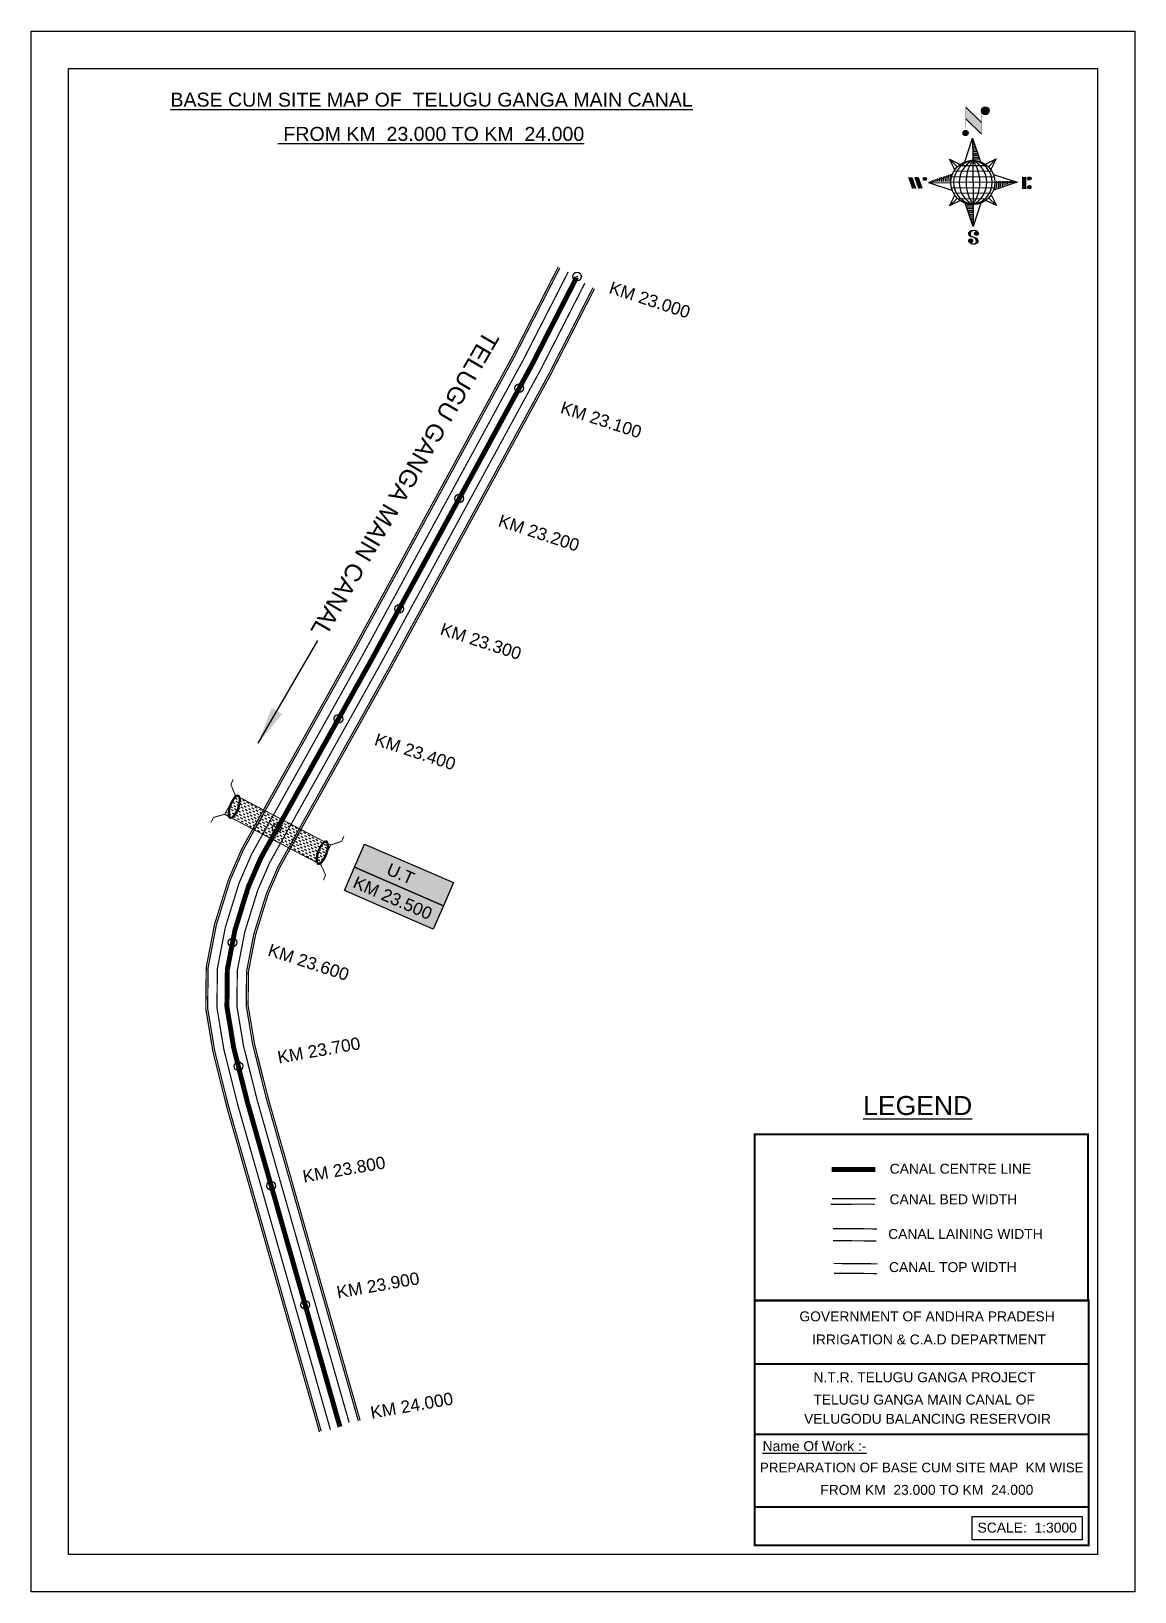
# Model space of a CAD drawing. Header units: inches. Extents: x 250583 to 251474, y 1730280 to 1731540.
import ezdxf

# ---------------------------------------------------------------- set-up
doc = ezdxf.new("R2010")
doc.units = ezdxf.units.IN
doc.header["$MEASUREMENT"] = 0
doc.header["$PDMODE"] = 32
doc.header["$PDSIZE"] = 7
doc.linetypes.add('ACAD_ISO02W100', pattern=[15, 12, -3])
for name, color, linetype in [('AQUADUCT', 1, 'Continuous'), ('bed with', 5, 'Continuous'), ('bord', 1, 'Continuous'), ('canal', 1, 'Continuous'), ('chainage', 7, 'Continuous'), ('FRAME 025', 7, 'Continuous'), ('laying', 4, 'Continuous'), ('lining', 4, 'Continuous'), ('STREAM', 4, 'Continuous'), ('Stu coo', 3, 'Continuous'), ('TEXT', 7, 'Continuous'), ('top of bund', 1, 'Continuous'), ('UT', 173, 'ACAD_ISO02W100'), ('V', 6, 'Continuous'), ('ZSTU', 7, 'Continuous')]:
    doc.layers.add(name, color=color, linetype=linetype)
doc.styles.get("Standard").update_dxf_attribs({"font": 'arial.ttf'})
doc.dimstyles.get("Standard").update_dxf_attribs({"dimtxt": 0.18, "dimasz": 0.18, "dimexe": 0.18, "dimexo": 0.0625, "dimgap": 0.09, "dimtad": 0, "dimtih": 1, "dimtoh": 1, "dimdec": 4, "dimzin": 0, "dimdsep": 46, "dimtxsty": 'Standard', "dimcen": 0.09, "dimadec": 0, "dimazin": 0, "dimtfac": 1, "dimtdec": 4, "dimtofl": 0, "dimtmove": 0, "dimatfit": 3, "dimfxl": 1, "dimtolj": 1, "dimtzin": 0, "dimarcsym": 0})
pattern_1 = [(267.2971131487395, (-8720374.9383359, 50637915.13839893), (10.53672553373347, -0.4974314379093613), [])]
pattern_2 = [(357.2971131487395, (-8720374.9383359, 50637915.13839893), (0.4974314379093601, 10.53672553373348), [])]

# ---------------------------------------------------------------- blocks, each defined once
blk = doc.blocks.new('GGF')
at = {"layer": 'STREAM'}
h = blk.add_hatch(dxfattribs=at)
h.set_pattern_fill('DASH', color=256, scale=10, angle=-6.082734917303942, style=0)
h.set_pattern_definition([(353.9172650826961, (-115347.3726237068, 1016.387648081312), (1.375417949938526, 1.110506849590268), [1.25, -1.25])])
h.paths.add_polyline_path([(406186.8358267642, 1485623.894007653), (406186.3350356966, 1485618.16585714), (406185.8342446289, 1485612.437706626), (406242.6024607782, 1485608.895201602), (406242.8636284556, 1485614.639267362), (406243.1247961327, 1485620.383333121)])
at = {"layer": 'laying', "linetype": 'ByBlock', "extrusion": (0, 0, -1)}
for centre in [(406188.8340515448, 1485618.100544371), (406240.8092758137, 1485614.964376942)]:
    blk.add_ellipse(centre, major_axis=(0.4022038884711088, -6.365555352701567), ratio=0.3887167828476952, dxfattribs=at)
at = {"layer": 'laying', "linetype": 'ByBlock'}
for points in [[(406189.2044231551, 1485612.238788546), (406189.1301593552, 1485612.234096231), (406189.0528622998, 1485612.245618227), (406188.8631006061, 1485612.324588027), (406188.7519765225, 1485612.394145026), (406188.5122836892, 1485612.610022701), (406188.3845252309, 1485612.755754402), (406187.9901122551, 1485613.318903608), (406187.7273521348, 1485613.85898441), (406187.2895556467, 1485615.151754198), (406187.1131680161, 1485615.903753204), (406186.8806331598, 1485617.489787864), (406186.8243655579, 1485618.323341603), (406186.8412834518, 1485619.932858505), (406186.9146281564, 1485620.708349793), (406187.1740924141, 1485622.067517512), (406187.3614922329, 1485622.65073727), (406187.7140922088, 1485623.356040432), (406187.8630650354, 1485623.567618286), (406188.1141012118, 1485623.821781273), (406188.2175726035, 1485623.889167762), (406188.3951326545, 1485623.961233407), (406188.4694103668, 1485623.970225642), (406188.6399464445, 1485623.94807565), (406188.7398646418, 1485623.913414563), (406188.9754422541, 1485623.761023998), (406189.1085637353, 1485623.642922326), (406189.3815283708, 1485623.318037364), (406189.5211763898, 1485623.111945711), (406189.9516964495, 1485622.33059618), (406190.2214699374, 1485621.608086816), (406190.6248590543, 1485619.961048005), (406190.7595287117, 1485619.037350996), (406190.8632364098, 1485617.186895084), (406190.8321935693, 1485616.26108243), (406190.6143732872, 1485614.607066808), (406190.4262052957, 1485613.879561222), (406190.055177624, 1485613.01905299), (406189.9016287614, 1485612.765040143), (406189.6325239488, 1485612.445281366), (406189.5169377527, 1485612.35368761), (406189.3392356181, 1485612.260876767), (406189.2716159608, 1485612.243034084), (406189.2044231551, 1485612.238788546)], [(406241.179647424, 1485609.102621116), (406241.1053836241, 1485609.097928802), (406241.0280865688, 1485609.109450798), (406240.838324875, 1485609.188420597), (406240.7272007914, 1485609.257977597), (406240.4875079581, 1485609.473855271), (406240.3597494998, 1485609.619586973), (406239.965336524, 1485610.182736179), (406239.7025764037, 1485610.722816981), (406239.2647799156, 1485612.015586769), (406239.088392285, 1485612.767585774), (406238.8558574287, 1485614.353620435), (406238.7995898268, 1485615.187174174), (406238.8165077207, 1485616.796691076), (406238.8898524253, 1485617.572182364), (406239.149316683, 1485618.931350083), (406239.3367165019, 1485619.514569841), (406239.6893164777, 1485620.219873002), (406239.8382893043, 1485620.431450857), (406240.0893254807, 1485620.685613844), (406240.1927968724, 1485620.753000333), (406240.3703569234, 1485620.825065977), (406240.4446346357, 1485620.834058213), (406240.6151707135, 1485620.811908221), (406240.7150889107, 1485620.777247134), (406240.950666523, 1485620.624856569), (406241.0837880042, 1485620.506754897), (406241.3567526398, 1485620.181869935), (406241.4964006587, 1485619.975778282), (406241.9269207185, 1485619.194428751), (406242.1966942063, 1485618.471919387), (406242.6000833233, 1485616.824880576), (406242.7347529806, 1485615.901183567), (406242.8384606787, 1485614.050727655), (406242.8074178382, 1485613.124915001), (406242.5895975561, 1485611.470899379), (406242.4014295646, 1485610.743393793), (406242.0304018929, 1485609.882885561), (406241.8768530303, 1485609.628872714), (406241.6077482177, 1485609.309113937), (406241.4921620216, 1485609.21752018), (406241.314459887, 1485609.124709338), (406241.2468402297, 1485609.106866655), (406241.179647424, 1485609.102621116)]]:
    blk.add_open_spline(points, degree=3, knots=[0, 0, 0, 0, 0.1890722348827286, 0.1890722348827286, 0.3781444697654573, 0.3781444697654573, 0.567216704648186, 0.567216704648186, 0.9642381621637766, 0.9642381621637766, 1.361259619679367, 1.361259619679367, 1.758281077194958, 1.758281077194958, 2.155302534710549, 2.155302534710549, 2.552323992226139, 2.552323992226139, 2.807761081817867, 2.807761081817867, 3.012439963152372, 3.012439963152372, 3.217118844486876, 3.217118844486876, 3.421797725821381, 3.421797725821381, 3.626476607155885, 3.626476607155885, 3.831155488490389, 3.831155488490389, 4.280922883927905, 4.280922883927905, 4.730690279365422, 4.730690279365422, 5.180457674802938, 5.180457674802938, 5.630225070240454, 5.630225070240454, 5.896844194109022, 5.896844194109022, 6.112115499412711, 6.112115499412711, 6.283185307179586, 6.283185307179586, 6.283185307179586, 6.283185307179586], dxfattribs=at)
at = {"layer": 'UT', "ltscale": 0.2, "const_width": 0.4999999999999999}
for points in [[(406181.0067191261, 1485605.627956516), (406181.2043290924, 1485608.621441158), (406185.8342446289, 1485612.437706626), (406186.3350356966, 1485618.16585714), (406186.8358267643, 1485623.894007653), (406182.485284513, 1485628.02592998), (406182.4731358847, 1485631.025905382)], [(406186.8358267643, 1485623.894007653), (406243.1247961327, 1485620.383333121)], [(406247.6637609265, 1485627.388723734), (406247.5913202798, 1485624.389598469), (406243.1247961327, 1485620.383333121), (406242.8636284556, 1485614.639267362), (406242.6024607783, 1485608.895201602), (406247.1217425518, 1485604.948545771), (406247.2591485833, 1485601.95169416)], [(406185.8342446289, 1485612.437706626), (406242.6024607783, 1485608.895201602)]]:
    blk.add_lwpolyline(points, dxfattribs=at)
blk = doc.blocks.new('*X3')
at = {"color": 0, "linetype": 'Continuous'}
for p, q in [((6321.563175437702, 239.2074203663178), (6322.581924588794, 240.2261695174094)), ((6321.571094283617, 239.3921159075293), (6322.524536642279, 240.3455582661906)), ((6321.579013129532, 239.5768114487408), (6322.467148695763, 240.4649470149719)), ((6321.586931975447, 239.7615069899523), (6322.409760749248, 240.5843357637531)), ((6321.594850821361, 239.9462025311638), (6322.352372802732, 240.7037245125344)), ((6321.602769667276, 240.1308980723753), (6322.294984856217, 240.8231132613157)), ((6321.610688513191, 240.3155936135868), (6322.322610836808, 241.0275159372032)), ((6321.618607359106, 240.5002891547983), (6322.339575221931, 241.2212570176224)), ((6321.670405508729, 239.1378737420482), (6322.639312535309, 240.1067807686281)), ((6321.756101028845, 239.046792566867), (6322.694551492757, 239.9852430307802)), ((6321.767025283511, 240.8254837745006), (6322.356539607053, 241.4149980980416)), ((6321.841796548961, 238.9557113916858), (6322.784401525116, 239.8983163678416)), ((6321.927492069076, 238.8646302165046), (6322.874251557474, 239.8113897049031)), ((6322.013187589191, 238.7735490413234), (6322.964101589832, 239.7244630419646)), ((6322.075863133939, 241.3110983202248), (6322.373503992176, 241.6087391784607)), ((6322.098883109306, 238.6824678661422), (6323.053951622191, 239.637536379026)), ((6322.184578629423, 238.591386690961), (6323.143801654548, 239.5506097160875)), ((6322.270274149538, 238.5003055157798), (6323.233651686906, 239.463683053149)), ((6322.405772691616, 238.4590273625623), (6323.316199320379, 239.3694539913255)), ((6322.536564177177, 238.4130421528257), (6323.436926723143, 239.3134046987925)), ((6322.667355662737, 238.3670569430892), (6323.557654125907, 239.2573554062594)), ((6322.798147148297, 238.3210717333527), (6323.67838152867, 239.2013061137264)), ((6322.928938633857, 238.2750865236161), (6323.799108931434, 239.1452568211934)), ((6323.059730119417, 238.2291013138795), (6323.919836334197, 239.0892075286604)), ((6323.190521604977, 238.183116104143), (6324.040563736961, 239.0331582361274)), ((6323.334898284248, 238.1507160881169), (6324.161291139725, 238.9771089435944)), ((6323.500484499982, 238.1395256085544), (6324.282018542488, 238.9210596510615)), ((6323.666070715716, 238.1283351289918), (6324.389078986148, 238.8513433994243)), ((6323.83165693145, 238.1171446494292), (6324.558435473549, 238.8439231915289)), ((6324.097210919775, 238.2059219424567), (6324.727791960951, 238.8365029836336)), ((6324.341779298861, 238.2737136262468), (6324.897148448353, 238.8290827757383)), ((6324.586347677948, 238.341505310037), (6325.066504935754, 238.821662567843)), ((6324.830916057034, 238.4092969938271), (6325.235861423155, 238.8142423599477)), ((6325.075484436121, 238.4770886776172), (6325.405217910557, 238.8068221520524)), ((6325.401209342145, 238.6260368883443), (6325.574574397958, 238.7994019441571))]:
    blk.add_line(p, q, dxfattribs=at)
blk = doc.blocks.new('*X2')
at = {"color": 0, "linetype": 'Continuous'}
for p, q in [((6324.425409812192, 240.3018877878409), (6324.530098087213, 240.4065760628617)), ((6324.560821561592, 240.2605228419445), (6324.762767368324, 240.4624686486762)), ((6324.696233310992, 240.2191578960481), (6324.995436649435, 240.5183612344908)), ((6324.831645060392, 240.1777929501517), (6325.228105930546, 240.5742538203053)), ((6324.967056809793, 240.1364280042552), (6325.451206401633, 240.6205775960956)), ((6325.102468559193, 240.0950630583588), (6325.626700194168, 240.619294693334)), ((6325.231508829004, 240.0473266328736), (6325.802193986703, 240.6180117905725)), ((6325.335045025791, 239.9740861343645), (6325.976788801136, 240.6158299097086)), ((6325.438581222579, 239.9008456358553), (6326.100204563527, 240.5624689768027)), ((6325.542117419366, 239.8276051373462), (6326.223620325917, 240.5091080438968)), ((6325.645653616154, 239.754364638837), (6326.347036088308, 240.455747110991)), ((6325.749189812941, 239.6811241403279), (6326.470451850699, 240.4023861780851)), ((6325.852726009729, 239.6078836418188), (6326.593867613089, 240.3490252451792)), ((6325.951486090436, 239.5298670272285), (6326.71728337548, 240.2956643122733)), ((6326.036566250415, 239.4381704919113), (6326.840699137871, 240.2423033793674)), ((6326.121646410395, 239.346473956594), (6326.964114900262, 240.1889424464615)), ((6326.206726570374, 239.2547774212767), (6327.055858370612, 240.1039092215148)), ((6326.291806730354, 239.1630808859595), (6327.135785134496, 240.0070592901021)), ((6326.376886890333, 239.0713843506422), (6327.21571189838, 239.9102093586895)), ((6326.461967050313, 238.9796878153249), (6327.295638662264, 239.8133594272769)), ((6326.547047210292, 238.8879912800077), (6327.375565426148, 239.7165094958642)), ((6326.632127370272, 238.7962947446904), (6327.455492190032, 239.6196595644516)), ((6326.717207530251, 238.7045982093731), (6327.535418953916, 239.5228096330389)), ((6326.788410008449, 236.4777036487165), (6327.354219516036, 237.0435131563033)), ((6326.792225928501, 238.6028399123283), (6327.6153457178, 239.4259597016263)), ((6326.838137672734, 238.4719749612643), (6327.695272481684, 239.3291097702136)), ((6326.884049416966, 238.3411100102004), (6327.775199245568, 239.2322598388009)), ((6326.916746160023, 236.7828164955863), (6327.582476853365, 237.4485471889285)), ((6326.9299611612, 238.2102450591364), (6327.853734496604, 239.1340183945408)), ((6326.975872905432, 238.0793801080725), (6327.849127438164, 238.952634640804)), ((6327.003134980726, 237.9298654880686), (6327.844520379724, 238.7712508870673)), ((6327.012515933215, 237.7624697452613), (6327.839913321284, 238.5898671333306)), ((6327.021896885704, 237.5950740024541), (6327.835306262844, 238.4084833795939)), ((6327.031277838193, 237.4276782596467), (6327.830699204404, 238.2270996258572)), ((6327.040658790683, 237.2602825168395), (6327.826092145964, 238.0457158721205)), ((6327.045082311595, 237.087929342456), (6327.810734190693, 237.8535812215537))]:
    blk.add_line(p, q, dxfattribs=at)
blk = doc.blocks.new('H')
at = {"layer": 'bord', "extrusion": (0.0004278845142637609, 0.00479197890903182, 0.9999884268595202)}
h = blk.add_hatch(dxfattribs=at)
h.set_pattern_fill('LINE', color=8, scale=84.38768555040302, angle=-2.702886851260515, style=0)
h.set_pattern_definition(pattern_2)
h.paths.add_polyline_path([(-492.4668010775931, 785.5898788240738, -0.090992046448718), (-447.9625593584497, 775.2324968557805), (-486.4976985411486, 912.0312741750386)])
h = blk.add_hatch(dxfattribs=at)
h.set_pattern_fill('LINE', color=8, scale=84.38768555040302, angle=-92.70288685126052, style=0)
h.set_pattern_definition(pattern_1)
h.paths.add_polyline_path([(-624.8772989658173, 665.1175860036165, -0.09099204644210665), (-614.5199170010164, 709.6218277204316), (-751.3186943142209, 671.0866885515861)])
h = blk.add_hatch(dxfattribs=at)
h.set_pattern_fill('LINE', color=8, scale=84.38768555040302, angle=-92.70288685126052, style=0)
h.set_pattern_definition(pattern_1)
h.paths.add_polyline_path([(-245.5531129193259, 647.210278397426), (-371.9945082624909, 653.17938094493, -0.09099204644878103), (-382.3518902289215, 608.6751392250881)])
h = blk.add_hatch(dxfattribs=at)
h.set_pattern_fill('LINE', color=8, scale=84.38768555040302, angle=-2.702886851260515, style=0)
h.set_pattern_definition(pattern_2)
h.paths.add_polyline_path([(-504.4050061509479, 532.7070881242398, -0.090992046448718), (-548.909247870557, 543.064470092766), (-510.3741086877417, 406.2656927765347)])
at = {"layer": 'bord', "extrusion": (0.0004278845142637604, 0.00479197890903182, 0.9999884268595203)}
for p, q in [((-516.2384251924814, 1087.08582315594, -1217.145331720205), (-431.5311611755169, 993.9857607749291, -1216.735438367611)), ((-519.3860571105615, 1020.408509141766, -1216.824464901347), (-434.678793075087, 927.3084467682056, -1216.414571548796)), ((-538.2690597721958, 773.6536562892143, -1215.633927328097), (-487.0181812191731, 906.212239655666, -1216.291082326422)), ((-487.0181812191731, 906.212239655666, -1216.291082326422), (-492.9870239489828, 779.7722960542887, -1215.682623766277)), ((-487.0181812191731, 906.212239655666, -1216.291082326422), (-448.4827650671941, 769.4150330077391, -1215.652034309381)), ((-626.736305744329, 793.7732813858893, -1215.692487060367), (-566.811349663476, 760.1895317081362, -1215.557193835181)), ((-626.736305744329, 793.7732813858893, -1215.692487060367), (-584.1428260545363, 746.9596384149045, -1215.486379775655)), ((-598.946746484784, 730.9517588270828, -1215.4033350249), (-626.736305744329, 793.7732813858893, -1215.692487060367)), ((-421.3357812265749, 753.3219341966324, -1215.586531535218), (-358.5136001041974, 781.1110481221694, -1215.746578873753)), ((-358.5136001041974, 781.1110481221694, -1215.746578873753), (-405.3276889660046, 738.5181495659053, -1215.522440984547)), ((-358.5136001041974, 781.1110481221694, -1215.746578873753), (-392.0976094479556, 721.1868434431963, -1215.445049781629)), ((-864.6667208376457, 700.9117660832126, -1215.145683569252), (-846.8602190883248, 637.7003116968554, -1214.850391321915)), ((-846.885899517627, 700.0723706756253, -1215.149269383754), (-829.079397758178, 636.8609162860084, -1214.853977136408)), ((-829.1050781964441, 699.2329752675723, -1215.152855198257), (-811.2985764592304, 636.0215208844747, -1214.857562950931)), ((-829.1050781964441, 699.2329752675723, -1215.152855198257), (-811.3242568973801, 698.393579858588, -1215.156441012743)), ((-811.3242568973801, 698.393579858588, -1215.156441012743), (-793.5177551378147, 635.1821254740935, -1214.861148765422)), ((-751.8386587080895, 665.2704204607289, -1215.023166955395), (-615.0399729244527, 703.8051171880215, -1215.266361263119)), ((-751.8386587080895, 665.2704204607289, -1215.023166955395), (-625.3972626964678, 659.3013864478562, -1215.048666080719)), ((-619.2784603905748, 614.0198538512923, -1214.834293591338), (-751.8386587080895, 665.2704204607289, -1215.023166955395)), ((-246.0730746499612, 641.3942844460253, -1215.12516345687), (-382.8717604242847, 602.859587718267, -1214.881969149149)), ((-378.6332729603746, 692.6448510554619, -1215.314036820931), (-246.0730746499612, 641.3942844460253, -1215.12516345687)), ((-372.5144706616993, 647.363318458898, -1215.099664331546), (-246.0730746499612, 641.3942844460253, -1215.12516345687)), ((-213.4791469212505, 669.2951450282708, -1215.272811938016), (-216.710715676134, 600.8397693103179, -1214.943388670676)), ((-197.1518122339039, 599.9164343632292, -1214.947333066632), (-193.9202434780891, 668.3718100786209, -1215.276756333961)), ((-639.398133254319, 525.5536567845847, -1214.401751538512), (-605.8141239105607, 585.4778614635579, -1214.703280630637)), ((-639.398133254319, 525.5536567845847, -1214.401751538512), (-592.5840443923953, 568.1465553403832, -1214.625889427719)), ((-576.5759521321743, 553.3427707091905, -1214.561798877043), (-639.398133254319, 525.5536567845847, -1214.401751538512)), ((-510.8935521394596, 400.4524652508553, -1213.857248085843), (-549.4289682914387, 537.2496718976181, -1214.496296102879)), ((-371.1754276144202, 512.8914235194679, -1214.455843351893), (-431.1003836950404, 546.475173198618, -1214.591136577086)), ((-371.1754276144202, 512.8914235194679, -1214.455843351893), (-413.7689073036308, 559.7050664918497, -1214.661950636613)), ((-398.9649868734996, 575.7129460782744, -1214.74499538736), (-371.1754276144202, 512.8914235194679, -1214.455843351893)), ((-459.6426735860878, 533.0110486173071, -1214.514403084168), (-510.8935521394596, 400.4524652508553, -1213.857248085843)), ((-504.9247094094171, 526.8924088519998, -1214.465706645989), (-510.8935521394596, 400.4524652508553, -1213.857248085843))]:
    blk.add_line(p, q, dxfattribs=at)
at = {"layer": 'bord', "color": 8, "linetype": 'ByBlock', "extrusion": (0.0004278845142637604, 0.00479197890903182, 0.9999884268595203)}
for p, q in [((-386.4701403837535, 711.3830894059502, -1215.400477790083), (-605.4730712235323, 721.7215742594562, -1215.35631111762)), ((-410.8462962137419, 744.2142448802479, -1215.547375515144), (-578.1125475389999, 752.110393114388, -1215.51364266185)), ((-492.9872379411827, 779.772306161467, -1215.682623723144), (-504.9247094094171, 526.8924088519998, -1214.465706645989)), ((-372.5145726100891, 647.3634304928128, -1215.099664824794), (-625.3973747401615, 659.3012845208868, -1215.048665544341)), ((-378.0217974673142, 615.9429816137999, -1214.946740470406), (-622.87451776542, 627.5017590741627, -1214.897360629442)), ((-375.037429585529, 679.1629559395369, -1215.250969739694), (-619.8901498829364, 690.7217333998997, -1215.201589898729)), ((-392.4388761268347, 584.9431407540105, -1214.792019251512), (-611.441806967312, 595.2816256079823, -1214.747852579053)), ((-419.7993998112506, 554.5543218990788, -1214.634687707282), (-587.06565113744, 562.4504701336846, -1214.600954853988))]:
    blk.add_line(p, q, dxfattribs=at)
at = {"layer": 'bord', "extrusion": (0.0004278845142637604, 0.00479197890903182, 0.9999884268595203)}
for points, const_width, elevation in [([(-522.0131121619479, 959.550775259228), (-515.7175743466119, 1092.906934415961)], 1.60540055982536, -1212.142843617219), ([(-434.158262363472, 933.1277235058805), (-427.8627245295095, 1066.483882669366)], 1.60540055982536, -1212.142843617219), ([(-870.0736340994383, 707.00824508073), (-846.3658724653925, 705.889038352192)], 0.6421602239301444, -1212.142843617219), ([(-828.5594987093612, 642.6768581911618), (-855.2307305332708, 643.935965762368)], 0.6421602239301444, -1212.142843617219), ([(-828.5594987093612, 642.676858191162), (-820.953748198869, 677.9586989512691)], 0.6421602239301444, -1212.142843617223), ([(-810.7786774830411, 641.8374531447001), (-784.1074456587239, 640.5783455765209)], 0.6421602239301444, -1212.142843617222), ([(-792.9978562549747, 640.9980480956772), (-781.589230506466, 693.9208092413096)], 0.6421602239301444, -1212.142843617218), ([(-222.7385766651839, 675.5731321041832), (-173.8413183107752, 673.2647682324088)], 0.7063762463231584, -1212.142843617221), ([(-194.785239975681, 644.8497587676384), (-185.0057882997701, 644.3880859934699)], 0.7063762463231584, -1212.14284361722), ([(-177.0730277270245, 604.8086065300355), (-225.9702860934822, 607.1169704015771)], 0.7063762463231584, -1212.142843617222)]:
    blk.add_lwpolyline(points, dxfattribs=dict(at, const_width=const_width, elevation=elevation))
for points, const_width, elevation in [([(-413.6616245851993, 1073.140134249887, 1), (-397.6117714248124, 1057.729118476532, 1)], 22.25077962579039, -1212.14284361722), ([(-530.3419430367337, 949.5474510251247, 1), (-519.6420409089901, 939.2734405104861, 1)], 14.83385308386026, -1212.142843617223), ([(-775.9087905502321, 696.5833098740303, 1), (-769.4888492682775, 690.418903565154, 1)], 8.900311850316152, -1212.142843617216), ([(-177.8339587833615, 666.8757400336997, 1), (-170.7720233739972, 660.0948930920731, 1)], 9.790343035347762, -1212.142843617223), ([(-180.1423226412179, 617.9784816729323, 1), (-173.0803872516442, 611.1976347345654, 1)], 9.790343035347762, -1212.142843617219), ([(-489.8397168474219, 361.7280028313068, 1), (-498.0671858660056, 369.1142257457323, 1)], 11.05656073458609, -1212.142843617215), ([(-525.1949096693778, 321.5505605205689, 1), (-533.4223786795214, 328.9367834347616, 1)], 11.05656073458609, -1212.142843617218)]:
    blk.add_lwpolyline(points, format="xyb", close=True, dxfattribs=dict(at, const_width=const_width, elevation=elevation))
for points, elevation in [([(-537.0436544864716, 317.3909783906986), (-530.686771839954, 310.4778530870033), (-519.7848077441001, 306.8033377354246), (-504.8555995545785, 306.8996049665207), (-493.8614930827366, 309.9751672386152), (-486.3299612487816, 317.6739007300386), (-486.5193926708707, 325.7780890813514), (-490.6180678635317, 333.2605072774198), (-493.5031616341619, 336.2254691210802), (-502.816804350885, 340.8534958871466), (-522.4580017436219, 347.2728260433129), (-530.4257294404489, 351.5824209563287), (-533.6858260648524, 354.5525017987891), (-537.4013079778782, 362.629807892173), (-536.9549017110166, 373.3508360361672), (-530.0284934418471, 380.6827556172281), (-520.0052991440441, 384.0716307398478), (-503.5000552259427, 384.2213990291513), (-492.5323047870551, 379.8708521119993), (-487.1463343054379, 373.2710396641844)], -1212.142843617219), ([(-522.4539065143929, 347.5728294925347), (-526.1949835211592, 353.7751140225195), (-527.7518298353394, 360.6227161141025), (-527.9156661629893, 370.6019260344024), (-525.8991041315983, 375.4503632916039), (-521.3202371541029, 381.1640017041664), (-514.5251386848048, 384.3718976443916)], -1212.142843617221), ([(-504.8555995545785, 306.8996049665207), (-499.0047943263154, 312.3708361831504), (-496.9585419834797, 319.3942984564654), (-497.4612851235933, 326.5275708001649), (-501.2415295758961, 335.3559093211365), (-509.2361390522836, 343.1915685721062)], -1212.142843617219)]:
    blk.add_lwpolyline(points, dxfattribs=dict(at, elevation=elevation))
for centre, radius in [((-405.6366979898718, 1065.434626361347, -1212.142843617228), 22.25077962579068), ((-524.9919919744626, 944.4104457636145, -1212.142843617225), 14.83385308386045), ((-498.4359036135794, 659.1484834742021, -1212.142843617229), 126.5822129822759), ((-772.6988199003781, 693.5011067149355, -1212.142843617225), 8.900311850316273), ((-174.3029910778062, 663.4853165630027, -1212.142843617225), 9.7903430353479), ((-176.6113549475952, 614.5880582008385, -1212.142843617227), 9.7903430353479), ((-493.9534513636986, 365.4211142832808, -1212.142843617226), 11.05656073458623), ((-529.3086441806488, 325.2436719765011, -1212.142843617227), 11.05656073458623)]:
    blk.add_circle(centre, radius, dxfattribs=at)
at = {"layer": 'bord', "color": 8, "linetype": 'ByBlock', "extrusion": (0.0004278845142637604, 0.00479197890903182, 0.9999884268595203)}
for centre, radius, start, end in [((-481.5018944916621, 658.3490694805806, -1212.142843617225), 127.7124113124745, 94.925359787212, 259.6690604518324), ((-436.7958279077627, 656.2386032006533, -1212.142843617224), 140.8227119427793, 113.2864437035868, 241.3079765329169), ((-315.8862391595549, 650.5307512261786, -1212.142843617227), 222.3100112361417, 142.5891607921548, 212.0052594442485), ((-560.0761933124097, 662.0583738566748, -1212.142843617224), 140.8227119427793, 293.2864437035868, 61.30797653291689), ((-680.9857820597445, 667.7662258302183, -1212.142843617228), 222.3100112361417, 322.5891607921548, 32.00525944424854), ((-515.3701267285685, 659.9479075753505, -1212.142843617227), 127.7124113124745, 274.925359787212, 79.66906045183244)]:
    blk.add_arc(centre, radius, start, end, dxfattribs=at)
at = {"layer": 'bord', "extrusion": (0.0004278845142637604, 0.00479197890903182, 0.9999884268595203)}
for points in [[(-515.7175743148887, 1092.906934417125, -1212.142843617227), (-431.0104934413977, 999.8058030862261, -1212.142843617227), (-518.8653432401063, 1026.22885483189, -1212.142843617227), (-434.1582623484545, 933.1277235084416, -1212.142843617227)], [(-864.1466936911305, 706.7284433981881, -1212.142843617225), (-846.3658724649268, 705.889038353589, -1212.142843617225), (-846.34031992468, 643.5162632348297, -1212.142843617225), (-828.5594986876497, 642.6768581867381, -1212.142843617225)], [(-828.5850512369768, 705.049633307593, -1212.142843617229), (-810.804230031204, 704.2102282608984, -1212.142843617229), (-810.778677482168, 641.8374531481927, -1212.142843617229), (-792.9978562541016, 640.9980480994025, -1212.142843617229)], [(-193.4002216503151, 674.1881137788835, -1212.142843617225), (-196.6319310673212, 605.7319520774413, -1212.142843617225), (-212.9591249906118, 675.1114593302475, -1212.142843617225), (-216.1908344065701, 606.6552976257785, -1212.142843617225)]]:
    blk.add_solid(points, dxfattribs=at)
at = {"layer": 'bord', "extrusion": (0.0004278845142637604, 0.00479197890903182, 0.9999884268595203), "xscale": 7.977342409717546, "yscale": 7.977342408231451, "zscale": 7.977342408476333, "rotation": 138.0840426661453}
for name, p in [('*X2', (38300.50170925955, -31929.38484708802, -1212.14284361722)), ('*X3', (38314.39702652739, -31950.87734303279, -1212.142843617221))]:
    blk.add_blockref(name, p, dxfattribs=at)

msp = doc.modelspace()

# ---------------------------------------------------------------- hatches: boundary and pattern name
at = {"layer": 'ZSTU'}
h = msp.add_hatch(color=135, dxfattribs=at)
h.set_gradient(color1=(141, 177, 78), color2=(107, 135, 59), one_color=1, tint=0.3799999952316284, name='CYLINDER')
h.paths.add_polyline_path([(250851.6825674791, 1730883.733578896), (250843.5571706938, 1730864.951306208), (250915.4089959957, 1730833.91115486), (250923.5343927814, 1730852.693427547)])
h.paths.add_polyline_path([(250865.2011032938, 1730858.118419746), (250890.5219271035, 1730847.164381128), (250896.5792166007, 1730861.166117424), (250871.258392791, 1730872.120156043)], flags=24)
h = msp.add_hatch(color=252, dxfattribs=at)
h.set_gradient(color1=(167, 88, 159), color2=(127, 67, 121), one_color=1, tint=0.3799999952316284, name='CYLINDER')
h.paths.add_polyline_path([(250907.2835992103, 1730815.128882173), (250915.4089959958, 1730833.91115486), (250843.5571706938, 1730864.951306208), (250835.4317739084, 1730846.16903352)])
h.paths.add_polyline_path([(250838.1131267619, 1730847.581640356), (250904.8131037353, 1730818.72657114), (250910.8988312113, 1730832.794043287), (250844.1988542379, 1730861.649112504)], flags=24)

# ---------------------------------------------------------------- linework, layer by layer
at = {"linetype": 'ByBlock'}
for points in [[(250582.6251778196, 1730280.02041527), (250582.6251778196, 1731540.02041527), (251473.6251778196, 1731540.02041527), (251473.6251778196, 1730280.02041527)], [(251443.6251778196, 1731510.02041527), (251443.6251778196, 1730310.02041527), (250612.6251778196, 1730310.02041527), (250612.6251778196, 1731510.02041527)]]:
    msp.add_lwpolyline(points, close=True, dxfattribs=at)
for p in [(251023.2824135958, 1731341.867149731), (250976.6485240698, 1731251.850503319), (250928.2069420849, 1731162.787435917), (250879.7653601, 1731073.724368515), (250830.7924171755, 1730984.954072423), (250745.1844580123, 1730804.20209504), (250749.8846864064, 1730704.31261685), (250776.3818420134, 1730607.886993986), (250803.8068211443, 1730511.721144956)]:
    msp.add_point(p)
at = {"color": 2}
msp.add_point((250780.9271777647, 1730896.697064888), dxfattribs=at)
at = {"layer": 'bed with', "const_width": 1}
for points in [[(251016.2498578922, 1731345.795673436), (250979.6295213207, 1731274.179294819), (250850.8724662579, 1731037.450893234), (250760.6963490274, 1730875.876332251), (250750.3822317976, 1730852.044634871), (250739.379595855, 1730816.584869048), (250732.9398128517, 1730783.278825046), (250732.5847224999, 1730751.587796744), (250738.2240102034, 1730717.692264583), (250749.5078034748, 1730672.768163975), (250824.1908222027, 1730410.891723894)], [(251029.6123728116, 1731336.564596708), (250993.8708342087, 1731266.666834957), (250864.9738892715, 1731029.681236542), (250775.150006502, 1730868.737797525), (250765.5021237317, 1730846.445494905), (250755.0187596744, 1730812.659260729), (250749.0225426776, 1730781.64730473), (250748.6996330294, 1730752.828333033), (250753.9983453259, 1730720.979865194), (250765.0605520545, 1730676.937965802), (250839.3278450535, 1730416.51927041)], [(251264.3398849057, 1730597.334170853), (251261.1921895015, 1730597.376376316), (251229.0329487437, 1730597.353801347)], [(251263.2194307507, 1730592.928912934), (251261.1641103737, 1730592.95647143), (251228.3717754993, 1730592.933452044), (251228.1353221404, 1730592.942619288)]]:
    msp.add_lwpolyline(points, dxfattribs=at)
at = {"layer": 'canal', "color": 6, "const_width": 4}
for points in [[(251264.1832172032, 1730620.950856049), (251261.5817093122, 1730620.985738028), (251228.9867450765, 1730620.962857191)], [(251228.9867450765, 1730620.962857191), (251264.1832172032, 1730620.950856049)]]:
    msp.add_lwpolyline(points, dxfattribs=at)
at = {"layer": 'FRAME 025', "lineweight": -3, "const_width": 1.636994106223717}
for points in [[(251166.8259097779, 1730649.423174804), (251435.9340749524, 1730649.423174804), (251435.9340749524, 1730515.194820876), (251166.8259097779, 1730515.194820876)], [(251166.825909778, 1730515.194820876), (251436.2996101783, 1730515.194820876), (251436.2996101783, 1730317.648921106), (251166.825909778, 1730317.648921106)]]:
    msp.add_lwpolyline(points, close=True, dxfattribs=at)
for points in [[(251166.825909778, 1730463.904578835), (251436.2996101783, 1730463.904578835)], [(251166.825909778, 1730407.040783925), (251436.2996101783, 1730407.040783925)], [(251166.825909778, 1730348.410280799), (251436.2996101783, 1730348.410280799)]]:
    msp.add_lwpolyline(points, dxfattribs=at)
at = {"layer": 'lining', "const_width": 1}
for points in [[(251009.3318649533, 1731348.740174358), (250972.9953693544, 1731277.678887924), (250844.3034803843, 1731041.07029853), (250753.9632787753, 1730879.201736627), (250743.3388038779, 1730854.652929886), (250732.0942710946, 1730818.413568576), (250725.4478579639, 1730784.038850038), (250725.0777766011, 1730751.009907169), (250730.8757174445, 1730716.160773615), (250742.2627342612, 1730670.825709705), (250816.7431967492, 1730409.659534259)], [(251036.218823358, 1731333.01082946), (251000.504986175, 1731263.167241852), (250871.5428751451, 1731026.061831246), (250781.883076754, 1730865.412393149), (250772.5455516515, 1730843.83719989), (250762.3040844348, 1730810.8305612), (250756.5144975655, 1730780.887279738), (250756.2065789283, 1730753.406222608), (250761.3466380849, 1730722.511356161), (250772.3056212681, 1730678.880420071), (250846.734288564, 1730417.895864767)], [(251230.0539071363, 1730573.297157185), (251254.7617822122, 1730573.112820404), (251265.4420586257, 1730572.990181719)], [(251230.0158611127, 1730563.534309793), (251256.8671731736, 1730563.329292264), (251264.9099413278, 1730563.236874266)]]:
    msp.add_lwpolyline(points, dxfattribs=at)
at = {"layer": 'top of bund', "const_width": 1}
for points in [[(251008.174364254, 1731349.771241751), (250971.6685389612, 1731278.378806545), (250842.9896832094, 1731041.794179589), (250752.6166647249, 1730879.866817503), (250741.9301182941, 1730855.17458889), (250730.6372061424, 1730818.779308481), (250723.9494669863, 1730784.190855036), (250723.5763874213, 1730750.894329253), (250729.4060588928, 1730715.854475421), (250740.8137204182, 1730670.437218853), (250815.3650885772, 1730409.022412258)], [(251037.4428886791, 1731332.109938839), (251001.8318165682, 1731262.467323231), (250872.85667232, 1731025.337950187), (250783.2296908045, 1730864.747312274), (250773.9542372353, 1730843.315540887), (250763.7611493869, 1730810.464821295), (250758.012888543, 1730780.73527474), (250757.7079681081, 1730753.521800523), (250762.8162966366, 1730722.817654355), (250773.7546351112, 1730679.268910924), (250848.1852846783, 1730418.277404774)], [(251230.5798146059, 1730545.08912262), (251255.1622806255, 1730544.909213996), (251265.9992133538, 1730544.784781736)], [(251265.5706292802, 1730536.930014148), (251257.6551187737, 1730537.020973702), (251230.7217246013, 1730537.223415356)]]:
    msp.add_lwpolyline(points, dxfattribs=at)
at = {"layer": 'V', "color": 6, "const_width": 4}
msp.add_lwpolyline([(251022.9268841554, 1731341.171860354), (250986.7501777647, 1731270.423064888), (250857.9231777647, 1731033.566064888), (250767.9231777647, 1730872.307064888), (250757.9421777647, 1730849.245064888), (250747.1991777647, 1730814.622064888), (250740.9811777647, 1730782.463064888), (250740.6421777647, 1730752.208064888), (250746.1111777647, 1730719.336064888), (250757.2841777647, 1730674.853064888), (250831.8975491315, 1730413.220843684)], dxfattribs=at)
at = {"layer": 'V', "color": 0}
msp.add_lwpolyline([(251342.3252801692, 1730340.788404726), (251431.0354145434, 1730340.788404726), (251431.0354145434, 1730322.035928423), (251342.3252801692, 1730322.035928423)], close=True, dxfattribs=at)
at = {"layer": 'ZSTU', "color": 135}
msp.add_lwpolyline([(250851.6825674791, 1730883.733578896), (250923.5343927814, 1730852.693427547), (250915.4089959958, 1730833.91115486), (250843.5571706937, 1730864.951306208)], close=True, dxfattribs=at)
at = {"layer": 'ZSTU', "color": 252}
msp.add_lwpolyline([(250843.5571706937, 1730864.951306208), (250915.4089959958, 1730833.91115486), (250907.2835992101, 1730815.128882173), (250835.4317739084, 1730846.16903352)], close=True, dxfattribs=at)

# ---------------------------------------------------------------- block references
at = {"layer": 'AQUADUCT', "color": 1, "xscale": 0.1408039184319789, "yscale": 0.1408039187081158, "zscale": 0.1408039184379445, "rotation": 3.078330572322649}
msp.add_blockref('H', (251418.0242203335, 1731329.860139066, 170.8847861942989), dxfattribs=at)
at = {"layer": 'laying', "color": 6, "linetype": 'ByBlock', "xscale": 1.539389527123565, "yscale": 1.539389526937157, "zscale": 1.539389526941385, "rotation": 335.9772150235615}
msp.add_blockref('GGF', (-1251391.623125969, -103391.7003997467), dxfattribs=at)

# ---------------------------------------------------------------- texts
at = {"layer": 'chainage', "color": 0}
for s, rotation, p in [('KM 23.000', 342.0849811902784, (251048.3816086198, 1731328.743047531)), ('KM 23.100', 342.0849811902784, (251009.0893246946, 1731232.007818313)), ('KM 23.200', 342.0849811902784, (250958.8958079692, 1731140.558676281)), ('KM 23.300', 342.0849811902784, (250912.0239932552, 1731053.106905289)), ('KM 23.400', 342.0849811902784, (250858.965168516, 1730963.959624742)), ('KM 23.600', 342.0849811902784, (250772.9068473978, 1730793.956932737)), ('KM 23.700', 9.97096091967112, (250782.4397927423, 1730706.509650417)), ('KM 23.800', 9.97096091967112, (250802.7473579027, 1730610.331295507)), ('KM 23.900', 9.97096091967112, (250830.1783819872, 1730516.801912356)), ('KM 24.000', 9.97096091967112, (250857.427301844, 1730419.679121851))]:
    msp.add_text(s, height=9.999999999999988, rotation=rotation, dxfattribs=at).set_placement(p)
at = {"layer": 'chainage', "color": 1}
msp.add_text('TELUGU GANGA MAIN CANAL', height=14.04243867787395, rotation=239.859467105739, dxfattribs=at).set_placement((250948.8219745122, 1731299.325978108))
at = {"layer": 'chainage', "color": 0}
for s, height, p in [('%%ULEGEND', 15.33694249980499, (251254.2759532458, 1730664.967881533)), ('CANAL CENTRE LINE', 8, (251275.7526880327, 1730617.606125497)), ('CANAL BED WIDTH', 8, (251275.6231427446, 1730592.887069913)), ('CANAL LAINING WIDTH', 8, (251274.4988175894, 1730564.943374452)), ('CANAL TOP WIDTH', 8, (251275.2137156611, 1730538.158192499)), ('GOVERNMENT OF ANDHRA PRADESH ', 8, (251202.8338843858, 1730498.400475816)), ('IRRIGATION & C.A.D DEPARTMENT', 8, (251213.0751591104, 1730479.758881412)), ('N.T.R. TELUGU GANGA PROJECT', 8, (251214.1878891626, 1730449.245477701)), ('TELUGU GANGA MAIN CANAL OF', 8, (251214.1167192203, 1730431.215271521)), (' VELUGODU BALANCING RESERVOIR', 8, (251203.4952050852, 1730415.695366793)), ('%%UName Of Work :-', 8, (251173.1340277522, 1730393.639581119)), ('PREPARATION OF BASE CUM SITE MAP  KM WISE', 7.742718181745905, (251170.9446952389, 1730376.456792559)), (' FROM KM  23.000 TO KM  24.000', 8, (251216.6020695634, 1730358.317787893)), ('SCALE:  1:3000', 8, (251346.6871297504, 1730327.823485006))]:
    msp.add_text(s, height=height, dxfattribs=at).set_placement(p)
at = {"layer": 'Stu coo', "color": 0}
for s, p in [('U.T', (250868.6119837328, 1730859.599008144)), ('KM 23.500', (250841.5424112182, 1730849.074705624))]:
    msp.add_text(s, height=9.999999999999996, rotation=336.6062140611147, dxfattribs=at).set_placement(p)
at = {"layer": 'TEXT', "color": 0}
for s, p in [('%%UBASE CUM SITE MAP OF  TELUGU GANGA MAIN CANAL', (250695.0659688208, 1731479.102193485)), ('%%U FROM KM  23.000 TO KM  24.000', (250781.8582524416, 1731451.492993945))]:
    msp.add_text(s, height=11.29445192087996, dxfattribs=at).set_placement(p)

# ---------------------------------------------------------------- leaders
at = {"layer": 'chainage', "color": 1}
msp.add_leader([(250765.9097327231, 1730965.266837239), (250813.9774743693, 1731048.05300717)], dimstyle='Standard', override={"dimasz": 30, "dimgap": 0.09, "dimtad": 0}, dxfattribs=at)

doc.saveas('drawing.dxf')
